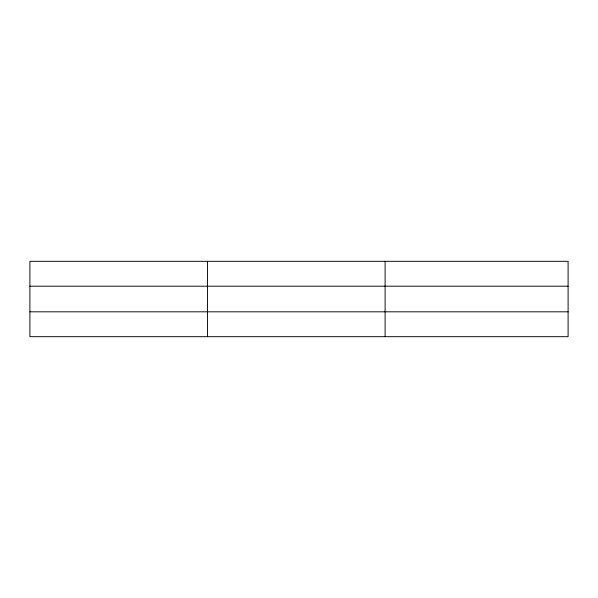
<?xml version="1.0" encoding="UTF-8"?>
<svg xmlns="http://www.w3.org/2000/svg" width="598" height="598" viewBox="0 0 598 598"><rect width="100%" height="100%" fill="white"/><g stroke="black" fill="none" stroke-linecap="round" stroke-linejoin="round"><path stroke-width="0.9" d="M207.506 261.319L207.506 336.681M385.112 261.319L385.112 336.681M568.1 311.812L568.1 336.681L29.9 336.681L29.9 261.319L568.1 261.319L568.1 311.812L29.9 311.812M29.9 286.188L568.1 286.188"/></g></svg>
